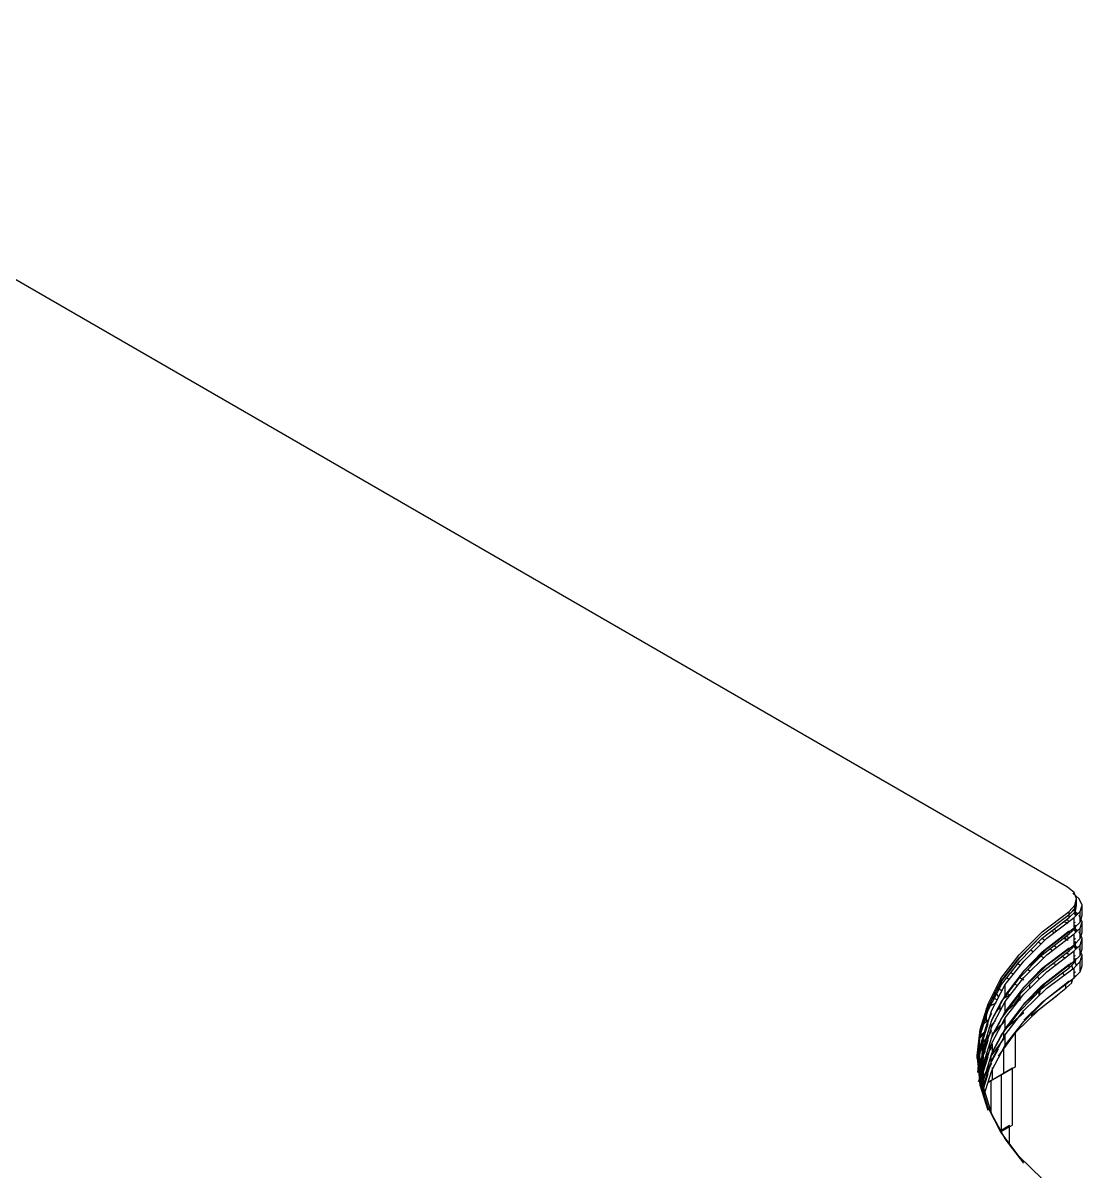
# Model space of a CAD drawing. Header units: inches. Extents: x 0.3 to 16.2, y 0.3 to 11.4.
# Drawn here: x 13.335 to 14.024, y 8.915 to 9.661 of the extents above; entities that cross this region are included whole.
import ezdxf

# ---------------------------------------------------------------- set-up
doc = ezdxf.new("R2010")
doc.units = ezdxf.units.IN
doc.header["$LTSCALE"] = 0.009843
doc.header["$MEASUREMENT"] = 0
doc.layers.add('GEOMETRY', color=7, linetype='Continuous')

msp = doc.modelspace()

# ---------------------------------------------------------------- linework, layer by layer
at = {"layer": 'GEOMETRY'}
for p, q in [((14.01457, 9.09921), (11.71024, 10.42992)), ((14.0189, 9.09567), (14.01457, 9.09921)), ((14.02205, 9.09173), (14.01811, 9.09528)), ((14.02047, 9.09173), (14.0189, 9.09567)), ((14.01929, 9.0874), (14.02047, 9.09173)), ((14.01929, 9.0874), (14.02047, 9.09173)), ((14.01929, 9.08543), (14.02047, 9.08937)), ((14.01969, 9.08543), (14.02047, 9.08937)), ((14.01969, 9.08543), (14.02047, 9.08937)), ((14.02047, 9.08937), (14.02008, 9.09055)), ((14.02047, 9.08937), (14.02047, 9.09173)), ((14.02047, 9.0874), (14.02047, 9.08937)), ((14.02402, 9.0874), (14.02205, 9.09173)), ((13.99803, 9.07008), (14.01575, 9.08346)), ((13.99803, 9.07008), (14.01575, 9.08346)), ((13.99803, 9.06811), (14.01575, 9.0815)), ((13.99803, 9.06811), (14.01575, 9.0815)), ((13.99803, 9.06811), (14.01575, 9.0815)), ((14.01575, 9.08346), (14.01929, 9.0874)), ((14.01575, 9.08346), (14.01929, 9.0874)), ((14.01575, 9.0815), (14.01929, 9.08543)), ((14.01575, 9.0815), (14.01969, 9.08543)), ((14.01575, 9.0815), (14.01969, 9.08543)), ((14.01575, 9.07953), (14.01969, 9.08346)), ((14.01575, 9.0815), (14.01575, 9.08346)), ((14.01575, 9.07953), (14.01575, 9.0815)), ((14.01811, 9.08386), (14.01772, 9.08386)), ((14.0185, 9.08425), (14.01811, 9.08425)), ((14.02047, 9.08071), (14.0189, 9.08504)), ((14.0189, 9.07953), (14.02283, 9.08346)), ((14.0189, 9.07953), (14.02283, 9.08346)), ((14.02008, 9.08031), (14.0189, 9.08268)), ((14.01929, 9.08543), (14.01929, 9.0874)), ((14.02126, 9.08189), (14.01929, 9.08307)), ((14.01969, 9.08346), (14.02047, 9.0874)), ((14.01969, 9.08346), (14.01969, 9.08543)), ((14.02283, 9.08346), (14.02402, 9.0874)), ((14.02283, 9.08346), (14.02402, 9.0874)), ((14.02283, 9.07638), (14.02283, 9.08346)), ((14.02402, 9.08071), (14.02402, 9.0874)), ((13.99803, 9.06614), (14.01575, 9.07953)), ((14.00118, 9.06614), (14.0189, 9.07953)), ((14.00118, 9.06614), (14.0189, 9.07953)), ((14.01102, 9.07756), (14.01063, 9.07795)), ((14.01063, 9.07756), (14.01063, 9.07756)), ((14.0126, 9.07874), (14.0122, 9.07913)), ((14.01417, 9.07598), (14.0122, 9.07677)), ((14.01496, 9.07559), (14.0126, 9.07677)), ((14.01496, 9.07756), (14.01378, 9.07795)), ((14.01535, 9.07677), (14.01496, 9.07756)), ((14.0189, 9.07283), (14.0189, 9.07953)), ((14.0189, 9.07283), (14.02283, 9.07638)), ((14.0189, 9.07598), (14.01969, 9.07638)), ((14.0189, 9.07598), (14.01969, 9.07638)), ((14.0189, 9.07402), (14.01969, 9.07441)), ((14.0189, 9.07402), (14.01969, 9.07441)), ((14.0189, 9.07402), (14.01969, 9.07441)), ((14.02047, 9.06969), (14.0189, 9.07402)), ((14.01969, 9.07244), (14.01969, 9.07441)), ((14.01969, 9.07244), (14.02008, 9.07362)), ((14.02402, 9.07677), (14.02205, 9.08071)), ((14.02283, 9.07638), (14.02402, 9.08071)), ((14.02283, 9.07244), (14.02402, 9.07677)), ((14.02283, 9.07244), (14.02402, 9.07677)), ((14.02402, 9.06969), (14.02402, 9.07677)), ((13.98307, 9.05512), (13.99803, 9.07008)), ((13.98307, 9.05512), (13.99803, 9.07008)), ((13.98307, 9.05315), (13.99803, 9.06811)), ((13.98346, 9.05315), (13.99803, 9.06811)), ((13.98346, 9.05315), (13.99803, 9.06811)), ((13.98346, 9.05118), (13.99803, 9.06614)), ((13.98622, 9.05118), (14.00118, 9.06614)), ((13.98622, 9.05118), (14.00118, 9.06614)), ((13.99646, 9.06654), (13.99646, 9.06654)), ((13.99803, 9.05709), (14.01575, 9.07087)), ((13.99803, 9.05709), (14.01575, 9.07087)), ((13.99803, 9.05709), (14.01575, 9.07087)), ((13.99803, 9.05512), (14.01575, 9.0689)), ((14.00118, 9.05906), (14.0189, 9.07283)), ((14.00118, 9.05512), (14.0189, 9.0689)), ((14.00118, 9.05512), (14.0189, 9.0689)), ((14.00276, 9.07165), (14.00276, 9.07165)), ((14.00276, 9.07165), (14.00276, 9.07165)), ((14.00433, 9.07283), (14.00433, 9.07283)), ((14.00591, 9.06969), (14.00433, 9.07047)), ((14.00591, 9.06969), (14.00433, 9.07047)), ((14.00748, 9.07087), (14.00591, 9.07165)), ((14.01496, 9.06457), (14.0126, 9.06614)), ((14.01496, 9.06654), (14.01378, 9.06732)), ((14.01535, 9.06614), (14.01496, 9.06654)), ((14.01575, 9.0689), (14.01969, 9.07244)), ((14.01575, 9.0689), (14.01575, 9.07087)), ((14.0189, 9.0689), (14.02283, 9.07244)), ((14.0189, 9.0689), (14.02283, 9.07244)), ((14.02008, 9.06969), (14.0189, 9.07205)), ((14.0189, 9.06181), (14.0189, 9.0689)), ((14.02126, 9.07087), (14.01929, 9.07244)), ((14.02402, 9.06575), (14.02205, 9.07008)), ((14.02283, 9.06575), (14.02283, 9.07244)), ((14.02283, 9.06575), (14.02402, 9.06969)), ((13.98622, 9.04449), (14.00118, 9.05906)), ((13.98898, 9.05906), (13.98898, 9.05906)), ((13.99449, 9.06417), (13.99409, 9.06417)), ((13.99724, 9.0622), (13.99567, 9.06339)), ((13.99961, 9.06457), (13.99803, 9.06575)), ((13.99803, 9.04646), (14.01575, 9.05984)), ((13.99803, 9.04646), (14.01575, 9.05984)), ((13.99803, 9.04646), (14.01575, 9.05984)), ((14.00118, 9.04843), (14.0189, 9.06181)), ((14.00472, 9.05787), (14.00315, 9.05906)), ((14.00748, 9.05984), (14.00591, 9.06102)), ((14.01417, 9.06496), (14.0122, 9.06575)), ((14.01575, 9.05787), (14.01969, 9.06142)), ((14.01575, 9.05787), (14.01575, 9.05984)), ((14.0189, 9.06181), (14.02283, 9.06575)), ((14.0189, 9.06496), (14.01969, 9.06575)), ((14.0189, 9.06496), (14.01969, 9.06575)), ((14.0189, 9.06299), (14.01969, 9.06378)), ((14.0189, 9.06299), (14.01969, 9.06378)), ((14.0189, 9.06299), (14.01969, 9.06378)), ((14.02047, 9.05906), (14.0189, 9.06299)), ((14.0189, 9.05787), (14.02283, 9.06142)), ((14.0189, 9.05787), (14.02283, 9.06142)), ((14.02008, 9.05866), (14.0189, 9.06102)), ((14.02126, 9.05984), (14.01929, 9.06142)), ((14.01969, 9.06142), (14.01969, 9.06378)), ((14.01969, 9.06142), (14.02008, 9.06299)), ((14.02402, 9.05512), (14.02205, 9.05906)), ((14.02283, 9.06142), (14.02402, 9.06575)), ((14.02283, 9.06142), (14.02402, 9.06575)), ((14.02283, 9.05472), (14.02283, 9.06142)), ((14.02283, 9.05472), (14.02402, 9.05906)), ((14.02402, 9.05906), (14.02402, 9.06575)), ((13.97126, 9.03976), (13.98307, 9.05512)), ((13.97126, 9.03976), (13.98307, 9.05512)), ((13.97126, 9.0378), (13.98307, 9.05315)), ((13.97165, 9.0378), (13.98346, 9.05315)), ((13.97165, 9.0378), (13.98346, 9.05315)), ((13.97165, 9.03583), (13.98346, 9.05118)), ((13.97402, 9.03583), (13.98622, 9.05118)), ((13.97402, 9.03583), (13.98622, 9.05118)), ((13.98346, 9.04055), (13.99803, 9.05512)), ((13.98622, 9.04488), (13.99803, 9.05709)), ((13.98622, 9.04488), (13.99803, 9.05709)), ((13.98622, 9.04488), (13.99803, 9.05709)), ((13.98622, 9.04055), (14.00118, 9.05512)), ((13.98622, 9.04055), (14.00118, 9.05512)), ((13.99213, 9.05709), (13.99055, 9.05827)), ((13.99921, 9.05315), (13.99724, 9.05433)), ((13.99803, 9.04409), (14.01575, 9.05787)), ((14.00118, 9.04409), (14.0189, 9.05787)), ((14.00118, 9.04409), (14.0189, 9.05787)), ((14.00118, 9.0374), (14.0189, 9.05118)), ((14.0122, 9.05354), (14.01142, 9.05433)), ((14.01299, 9.05315), (14.0122, 9.05354)), ((14.01496, 9.05591), (14.01378, 9.0563)), ((14.01535, 9.05512), (14.01496, 9.05591)), ((14.0189, 9.05118), (14.0189, 9.05787)), ((14.0189, 9.05118), (14.02283, 9.05472)), ((14.0189, 9.05433), (14.01969, 9.05472)), ((14.0189, 9.05433), (14.01969, 9.05472)), ((14.0189, 9.05197), (14.01969, 9.05276)), ((14.0189, 9.05197), (14.01969, 9.05276)), ((14.0189, 9.05197), (14.01969, 9.05276)), ((14.02047, 9.04803), (14.0189, 9.05236)), ((14.01969, 9.05079), (14.01969, 9.05276)), ((14.01969, 9.05079), (14.02008, 9.05197)), ((14.02283, 9.05079), (14.02402, 9.05512)), ((14.02283, 9.05079), (14.02402, 9.05512)), ((14.02402, 9.04803), (14.02402, 9.05512)), ((13.97402, 9.02874), (13.98622, 9.04449)), ((13.97638, 9.04449), (13.97677, 9.04449)), ((13.97756, 9.0437), (13.97953, 9.04291)), ((13.9811, 9.05), (13.98071, 9.05)), ((13.98386, 9.04843), (13.98189, 9.04961)), ((13.98346, 9.02953), (13.99803, 9.04409)), ((13.98622, 9.03386), (14.00118, 9.04843)), ((13.98622, 9.03425), (13.99803, 9.04646)), ((13.98622, 9.03425), (13.99803, 9.04646)), ((13.98622, 9.03425), (13.99803, 9.04646)), ((13.98622, 9.02953), (14.00118, 9.04409)), ((13.98622, 9.02953), (14.00118, 9.04409)), ((13.99016, 9.04449), (13.98858, 9.04567)), ((13.99803, 9.03543), (14.01575, 9.04921)), ((13.99803, 9.03543), (14.01575, 9.04921)), ((13.99803, 9.03543), (14.01575, 9.04921)), ((13.99803, 9.03346), (14.01575, 9.04685)), ((14.00118, 9.03346), (14.0189, 9.04685)), ((14.00118, 9.03346), (14.0189, 9.04685)), ((14.00669, 9.04882), (14.00512, 9.04961)), ((14.00669, 9.04882), (14.00669, 9.04882)), ((14.01102, 9.04528), (14.01102, 9.04528)), ((14.0126, 9.04134), (14.01142, 9.0437)), ((14.01575, 9.04685), (14.01969, 9.05079)), ((14.01575, 9.04685), (14.01575, 9.04921)), ((14.01654, 9.04961), (14.01654, 9.05)), ((14.01811, 9.04606), (14.01732, 9.04843)), ((14.0189, 9.04685), (14.02283, 9.05079)), ((14.0189, 9.04685), (14.02283, 9.05079)), ((14.0189, 9.04016), (14.0189, 9.04685)), ((14.0189, 9.04016), (14.02283, 9.04409)), ((14.0189, 9.04331), (14.01969, 9.04409)), ((14.0189, 9.04331), (14.01969, 9.04409)), ((14.02283, 9.04409), (14.02283, 9.05079)), ((14.02283, 9.04409), (14.02402, 9.04803)), ((13.96299, 9.02323), (13.97126, 9.03976)), ((13.96299, 9.02323), (13.97126, 9.03976)), ((13.96299, 9.02126), (13.97126, 9.0378)), ((13.96299, 9.02126), (13.97165, 9.0378)), ((13.96299, 9.02126), (13.97165, 9.0378)), ((13.97126, 9.0378), (13.97126, 9.03976)), ((13.97165, 9.0248), (13.98346, 9.04055)), ((13.97165, 9.03583), (13.97165, 9.0378)), ((13.97402, 9.04055), (13.97362, 9.04055)), ((13.97402, 9.0248), (13.98622, 9.04055)), ((13.97402, 9.0248), (13.98622, 9.04055)), ((13.97677, 9.03898), (13.9748, 9.04016)), ((13.98228, 9.03504), (13.98031, 9.03622)), ((13.98346, 9.04055), (13.98622, 9.03898)), ((13.98622, 9.02283), (14.00118, 9.0374)), ((13.99016, 9.03346), (13.99016, 9.03661)), ((13.99528, 9.04094), (13.99488, 9.04094)), ((13.99606, 9.03937), (13.99528, 9.04094)), ((13.99803, 9.02441), (14.01575, 9.03819)), ((14.00118, 9.02677), (14.0189, 9.04016)), ((14.01339, 9.03346), (14.01732, 9.03701)), ((14.01339, 9.03346), (14.01339, 9.03622)), ((14.01732, 9.03701), (14.01732, 9.03898)), ((14.01732, 9.03701), (14.01772, 9.03898)), ((14.0189, 9.04134), (14.01969, 9.04173)), ((13.96299, 9.01929), (13.97165, 9.03583)), ((13.96535, 9.01929), (13.97402, 9.03583)), ((13.96535, 9.01929), (13.97402, 9.03583)), ((13.96535, 9.0126), (13.97402, 9.02874)), ((13.96929, 9.02874), (13.96693, 9.03071)), ((13.9685, 9.03425), (13.97205, 9.03189)), ((13.96969, 9.02756), (13.96929, 9.02874)), ((13.97165, 9.01378), (13.98346, 9.02953)), ((13.97795, 9.02953), (13.97323, 9.02677)), ((13.97795, 9.02953), (13.97323, 9.02677)), ((13.97402, 9.02874), (13.97402, 9.03583)), ((13.97402, 9.01811), (13.98622, 9.03386)), ((13.97402, 9.01417), (13.98622, 9.02953)), ((13.97402, 9.01417), (13.98622, 9.02953)), ((13.97559, 9.02992), (13.97717, 9.02913)), ((13.97598, 9.02717), (13.97598, 9.02874)), ((13.98307, 9.02717), (13.98386, 9.0311)), ((13.98307, 9.02717), (13.98386, 9.0311)), ((13.98307, 9.02559), (13.98307, 9.02953)), ((13.98346, 9.0185), (13.99803, 9.03346)), ((13.98386, 9.02559), (13.98386, 9.0311)), ((13.98622, 9.02323), (13.99803, 9.03543)), ((13.98622, 9.02323), (13.99803, 9.03543)), ((13.98622, 9.02323), (13.99803, 9.03543)), ((13.98661, 9.03465), (13.98622, 9.03425)), ((13.98661, 9.03465), (13.98622, 9.03425)), ((13.98622, 9.0189), (14.00118, 9.03346)), ((13.98622, 9.0189), (14.00118, 9.03346)), ((13.98622, 9.02323), (13.99291, 9.02913)), ((13.98622, 9.02323), (13.99291, 9.02913)), ((13.99094, 9.01575), (14.00827, 9.02913)), ((13.99606, 9.01969), (14.01339, 9.03346)), ((13.99606, 9.02874), (13.99606, 9.0315)), ((13.99646, 9.02913), (13.99685, 9.0315)), ((13.99685, 9.0315), (13.99685, 9.03228)), ((13.95787, 9.00669), (13.96299, 9.02323)), ((13.95787, 9.00669), (13.96299, 9.02323)), ((13.95787, 9.00472), (13.96299, 9.02126)), ((13.95787, 9.00472), (13.96299, 9.02126)), ((13.95787, 9.00472), (13.96299, 9.02126)), ((13.96811, 9.02402), (13.96181, 9.02047)), ((13.96811, 9.02402), (13.96181, 9.02047)), ((13.96535, 9.02795), (13.9689, 9.02598)), ((13.96535, 9.01299), (13.97165, 9.0248)), ((13.96535, 9.00866), (13.97402, 9.0248)), ((13.96535, 9.00866), (13.97402, 9.0248)), ((13.96772, 9.01732), (13.97047, 9.02126)), ((13.96772, 9.01732), (13.97047, 9.02126)), ((13.97047, 9.02126), (13.97047, 9.02205)), ((13.97047, 9.02126), (13.97047, 9.02205)), ((13.97087, 9.01969), (13.97087, 9.02283)), ((13.97362, 9.01732), (13.98031, 9.02323)), ((13.97362, 9.01732), (13.98031, 9.02323)), ((13.97402, 9.01811), (13.97402, 9.0248)), ((13.97402, 9.00709), (13.98622, 9.02283)), ((13.98031, 9.02323), (13.98307, 9.02717)), ((13.98031, 9.02323), (13.98307, 9.02717)), ((13.98307, 9.02598), (13.98307, 9.02717)), ((13.98622, 9.01181), (14.00118, 9.02677)), ((13.98622, 9.0126), (13.99803, 9.02441)), ((13.98661, 9.02402), (13.98622, 9.02362)), ((13.95787, 9.00276), (13.96299, 9.01929)), ((13.95827, 9.00827), (13.96378, 9.01378)), ((13.95827, 9.00827), (13.96378, 9.01378)), ((13.96024, 9.00276), (13.96535, 9.01929)), ((13.96024, 9.00276), (13.96535, 9.01929)), ((13.96181, 9.01181), (13.96181, 9.02047)), ((13.96299, 9.0126), (13.96535, 9.01732)), ((13.96299, 9.0126), (13.96535, 9.01732)), ((13.96535, 9.00157), (13.97402, 9.01811)), ((13.96535, 8.99764), (13.97402, 9.01417)), ((13.96535, 8.99764), (13.97402, 9.01417)), ((13.96535, 9.00236), (13.97165, 9.01378)), ((13.97087, 9.0185), (13.97087, 9.01969)), ((13.97165, 9.00315), (13.98346, 9.0185)), ((13.97402, 9.00315), (13.98622, 9.0189)), ((13.97402, 9.00315), (13.98622, 9.0189)), ((13.97402, 9.00709), (13.97402, 9.01417)), ((13.97559, 9.00827), (13.98622, 9.01772)), ((13.97598, 9.01929), (13.97598, 9.01969)), ((13.9811, 9.00512), (13.99606, 9.01969)), ((13.95591, 8.98976), (13.95787, 9.00669)), ((13.95591, 8.98976), (13.95787, 9.00669)), ((13.95787, 8.99567), (13.96299, 9.0126)), ((13.95787, 8.99567), (13.96299, 9.0126)), ((13.95787, 8.9937), (13.96299, 9.01063)), ((13.95787, 8.9937), (13.96299, 9.01063)), ((13.95787, 8.9937), (13.96299, 9.01063)), ((13.96024, 9.01024), (13.95906, 9.01102)), ((13.95945, 9.01102), (13.95906, 9.01102)), ((13.95945, 9.01102), (13.95906, 9.01102)), ((13.95945, 9.00945), (13.95945, 9.01102)), ((13.96024, 8.99567), (13.96535, 9.0126)), ((13.96024, 8.99173), (13.96535, 9.00866)), ((13.96024, 8.99173), (13.96535, 9.00866)), ((13.96299, 9.00157), (13.96535, 9.0063)), ((13.96299, 9.00157), (13.96535, 9.0063)), ((13.96339, 9.00787), (13.96693, 9.01102)), ((13.96339, 9.00787), (13.96693, 9.01102)), ((13.96417, 9.00866), (13.96772, 9.0122)), ((13.96535, 9.00276), (13.97402, 9.0122)), ((13.96535, 9.00276), (13.97402, 9.0122)), ((13.96535, 8.99094), (13.97402, 9.00709)), ((13.96811, 9.01299), (13.96772, 9.01299)), ((13.96772, 9.0126), (13.96772, 9.01299)), ((13.96811, 9.00669), (13.97402, 9.0122)), ((13.97362, 9.00669), (13.97559, 9.00827)), ((13.97402, 8.99646), (13.98622, 9.01181)), ((13.98071, 9.01142), (13.98071, 9.01299)), ((13.95591, 8.9878), (13.95787, 9.00472)), ((13.9563, 8.9878), (13.95787, 9.00472)), ((13.9563, 8.9878), (13.95787, 9.00472)), ((13.9563, 8.98543), (13.95787, 9.00276)), ((13.9563, 8.99409), (13.96339, 9.00276)), ((13.95709, 9.00197), (13.96142, 9.00591)), ((13.95709, 9.00039), (13.96102, 9.00512)), ((13.95709, 9.00039), (13.96102, 9.00512)), ((13.95787, 8.98504), (13.96299, 9.00157)), ((13.95787, 8.98504), (13.96299, 9.00157)), ((13.95787, 8.98307), (13.96299, 8.99961)), ((13.95787, 8.98307), (13.96299, 8.99961)), ((13.95787, 8.98307), (13.96299, 8.99961)), ((13.95787, 8.99173), (13.96024, 8.99921)), ((13.95827, 9.00157), (13.95827, 9.00276)), ((13.95827, 9.00157), (13.95827, 9.00276)), ((13.95866, 8.98543), (13.96024, 9.00276)), ((13.95866, 8.98543), (13.96024, 9.00276)), ((13.96024, 8.98504), (13.96535, 9.00157)), ((13.96102, 8.99764), (13.9626, 8.99921)), ((13.96102, 8.99764), (13.9626, 8.99921)), ((13.96339, 9.00276), (13.96378, 9.00276)), ((13.96496, 8.98937), (13.97402, 9.00157)), ((13.96496, 8.98937), (13.97402, 9.00157)), ((13.96535, 8.99134), (13.97165, 9.00315)), ((13.96535, 8.98661), (13.97402, 9.00315)), ((13.96535, 8.98661), (13.97402, 9.00315)), ((13.96575, 9.00276), (13.96575, 9.00472)), ((13.96969, 8.98937), (13.9811, 9.00512)), ((13.97323, 9.00118), (13.97323, 9.00512)), ((13.97402, 8.99646), (13.97402, 9.00315)), ((13.98071, 8.98228), (13.98071, 9.00433)), ((13.95591, 8.98976), (13.96102, 8.99764)), ((13.95591, 8.98976), (13.96102, 8.99764)), ((13.9563, 8.97874), (13.95787, 8.99567)), ((13.9563, 8.97874), (13.95787, 8.99567)), ((13.95669, 8.98228), (13.95787, 8.9937)), ((13.95669, 8.98228), (13.95787, 8.9937)), ((13.95669, 8.98228), (13.95787, 8.9937)), ((13.95669, 8.98504), (13.96102, 8.99213)), ((13.95669, 8.9815), (13.95787, 8.99173)), ((13.95827, 8.99331), (13.95827, 8.99646)), ((13.95827, 8.99291), (13.95827, 8.99606)), ((13.95866, 8.97874), (13.96024, 8.99567)), ((13.95866, 8.9748), (13.96024, 8.99173)), ((13.95866, 8.9748), (13.96024, 8.99173)), ((13.96024, 8.98071), (13.96535, 8.99764)), ((13.96024, 8.98071), (13.96535, 8.99764)), ((13.96102, 8.99213), (13.96102, 8.99764)), ((13.96102, 8.97795), (13.96969, 8.99409)), ((13.96102, 8.97795), (13.96969, 8.99409)), ((13.96299, 8.99094), (13.96535, 8.99528)), ((13.96299, 8.99094), (13.96535, 8.99528)), ((13.96339, 8.99449), (13.96535, 8.99724)), ((13.96535, 8.97992), (13.97402, 8.99646)), ((13.96575, 8.99016), (13.96575, 8.99724)), ((13.97323, 8.97795), (13.97323, 8.99409)), ((13.95787, 8.97283), (13.95591, 8.98976)), ((13.95591, 8.9878), (13.95591, 8.98976)), ((13.95787, 8.97047), (13.9563, 8.9878)), ((13.9563, 8.98543), (13.9563, 8.9878)), ((13.95709, 8.97795), (13.95787, 8.98504)), ((13.95709, 8.97795), (13.95787, 8.98504)), ((13.95787, 8.97402), (13.96299, 8.99094)), ((13.95787, 8.97402), (13.96299, 8.99094)), ((13.95787, 8.97205), (13.96299, 8.98898)), ((13.95787, 8.97205), (13.96299, 8.98898)), ((13.95787, 8.97205), (13.96299, 8.98898)), ((13.95787, 8.98071), (13.96024, 8.98858)), ((13.95827, 8.97559), (13.95827, 8.9878)), ((13.95827, 8.97559), (13.95827, 8.9874)), ((13.95827, 8.97126), (13.96496, 8.98504)), ((13.96024, 8.9685), (13.95866, 8.98543)), ((13.95866, 8.97874), (13.95866, 8.98543)), ((13.95866, 8.96811), (13.96024, 8.98504)), ((13.96024, 8.97402), (13.96535, 8.99094)), ((13.96024, 8.97008), (13.96535, 8.98661)), ((13.96024, 8.97008), (13.96535, 8.98661)), ((13.96299, 8.97992), (13.96535, 8.98465)), ((13.96299, 8.97992), (13.96535, 8.98465)), ((13.96496, 8.98858), (13.96496, 8.98937)), ((13.96496, 8.98858), (13.96496, 8.98937)), ((13.96496, 8.98504), (13.96496, 8.98937)), ((13.95669, 8.97283), (13.96024, 8.97992)), ((13.95669, 8.97283), (13.96024, 8.97992)), ((13.95748, 8.97677), (13.95787, 8.98307)), ((13.95748, 8.97677), (13.95787, 8.98307)), ((13.95748, 8.97677), (13.95787, 8.98307)), ((13.95748, 8.97598), (13.95787, 8.98071)), ((13.95787, 8.97008), (13.96024, 8.97756)), ((13.95866, 8.96969), (13.96102, 8.97795)), ((13.95866, 8.96969), (13.96102, 8.97795)), ((13.95906, 8.9685), (13.96024, 8.98071)), ((13.95906, 8.9685), (13.96024, 8.98071)), ((13.95945, 8.96772), (13.96299, 8.97992)), ((13.95945, 8.96772), (13.96299, 8.97992)), ((13.95945, 8.96654), (13.96299, 8.97795)), ((13.96024, 8.96339), (13.96535, 8.97992)), ((13.98071, 8.98228), (13.96299, 8.97205)), ((13.97874, 8.9815), (13.96339, 8.97244)), ((13.97874, 8.9815), (13.96339, 8.97244)), ((13.96575, 8.97362), (13.96575, 8.98189)), ((13.97165, 8.94055), (13.97165, 8.97756)), ((13.97874, 8.94449), (13.97874, 8.9815)), ((13.95787, 8.97244), (13.95787, 8.97402)), ((13.95787, 8.97244), (13.95787, 8.97402)), ((13.96299, 8.95591), (13.95787, 8.97283)), ((13.96299, 8.95394), (13.95787, 8.97047)), ((13.95866, 8.97008), (13.95787, 8.96969)), ((13.95866, 8.97008), (13.95787, 8.96969)), ((13.95827, 8.96929), (13.95827, 8.97165)), ((13.95866, 8.96929), (13.95827, 8.96929)), ((13.95906, 8.96772), (13.95866, 8.9748)), ((13.95866, 8.96811), (13.95866, 8.9748)), ((13.95945, 8.96693), (13.96024, 8.97402)), ((13.95945, 8.96732), (13.96102, 8.97323)), ((13.95984, 8.96575), (13.96024, 8.97008)), ((13.95984, 8.96575), (13.96024, 8.97008)), ((13.96102, 8.97323), (13.96142, 8.97323)), ((13.96496, 8.95236), (13.96496, 8.97362)), ((13.96535, 8.95157), (13.96024, 8.9685)), ((13.97126, 8.93976), (13.96299, 8.95591)), ((13.97402, 8.93543), (13.96535, 8.95157)), ((13.97677, 8.94409), (13.97087, 8.94055)), ((13.97677, 8.94409), (13.97087, 8.94055)), ((13.97874, 8.94449), (13.97126, 8.94016)), ((13.98307, 8.92402), (13.97126, 8.93976)), ((13.97677, 8.93228), (13.97677, 8.94409)), ((13.98622, 8.91969), (13.97402, 8.93543)), ((13.99803, 8.90945), (13.98307, 8.92402))]:
    msp.add_line(p, q, dxfattribs=at)

doc.saveas('drawing.dxf')
